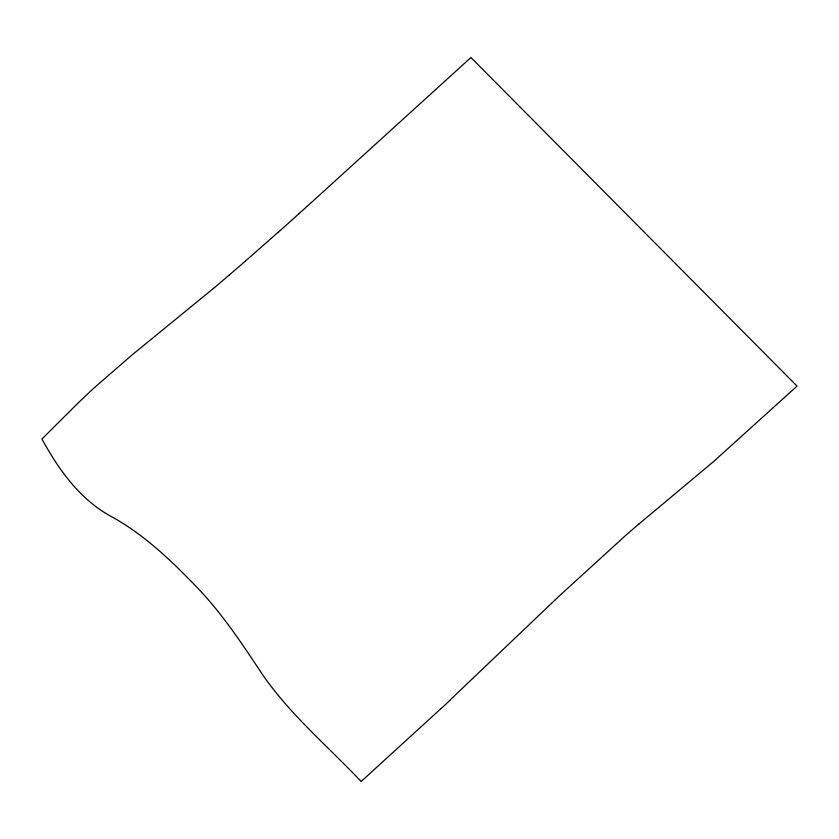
<?xml version="1.0" encoding="UTF-8"?>
<svg xmlns="http://www.w3.org/2000/svg" width="839" height="839" viewBox="0 0 839 839"><rect width="100%" height="100%" fill="white"/><g stroke="black" fill="none" stroke-linecap="round" stroke-linejoin="round"><path stroke-width="1.26" d="M449.914 700.166L559.34 595.9L626.712 534.474A253.976 34.472 -44.6 0 1 638.773 524.113M441.241 708.357L361.137 781.497C327.881 746.291 290.179 714.702 262.523 674.577C241.716 643.251 220.919 611.558 194.386 584.668C169.856 559.267 143.868 534.737 112.856 517.38C80.607 500.453 58.982 470.249 41.95 438.996L78.447 402.678A126.007 17.105 -44.6 0 1 95.709 386.496L132.101 354.918L213.421 288.459M311.353 202.535L470.931 57.503L797.05 386.108L713.507 461.618L638.741 524.155M298.82 213.851L294.657 217.584A716.527 97.24 -44.6 0 1 278.097 232.393M245.449 261.044L229.341 274.94M449.903 700.355A290.168 39.569 -44.6 0 1 441.199 708.567M229.32 274.972A458.241 62.212 -44.6 0 1 213.4 288.49M278.181 232.214A684.739 92.877 -44.6 0 1 245.533 260.898M311.374 202.472A665.327 90.255 -44.6 0 1 298.852 213.788"/></g></svg>
